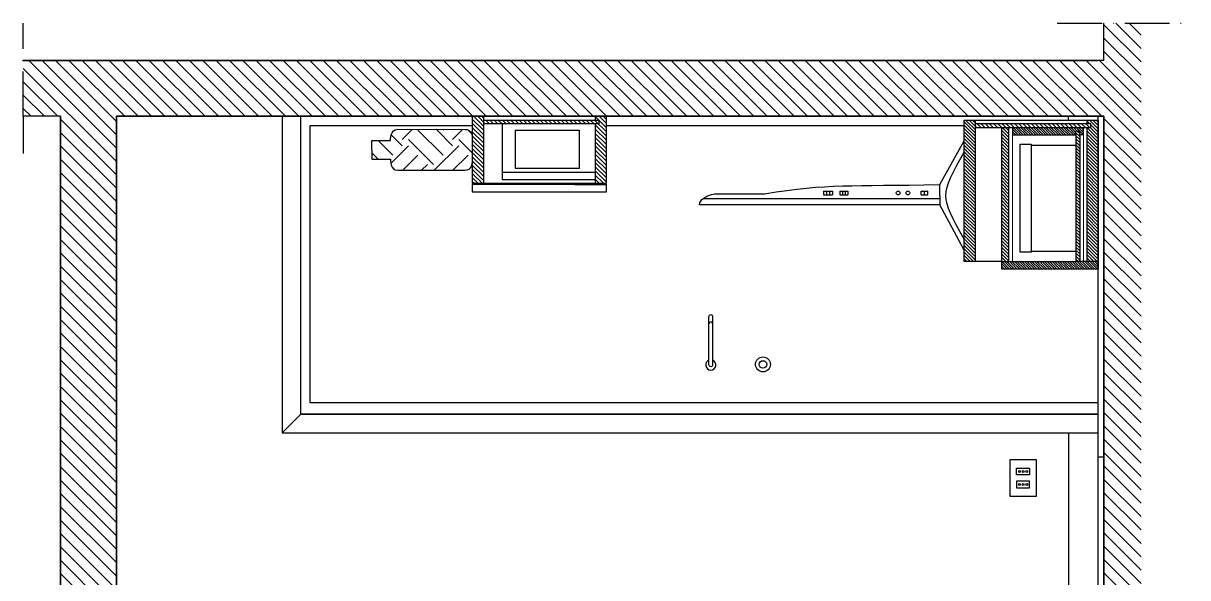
# Model space of a CAD drawing. Header units: millimetres. Extents: x 990 to 5684, y 331 to 3337.
# Drawn here: x 3400.6 to 3713.1, y 1283.2 to 1432.1 of the extents above; entities that cross this region are included whole.
import ezdxf

# ---------------------------------------------------------------- set-up
doc = ezdxf.new("R2010")
doc.units = ezdxf.units.MM
doc.linetypes.add('ACAD_ISO10W100', pattern=[18, 12, -3, 0, -3])
doc.layers.get('0').update_dxf_attribs({"color": 255})
for name, color, linetype, lineweight in [('A-FURN', 8, 'Continuous', 18), ('A-WALL-FULL', 255, 'Continuous', 35), ('A-WALL-FULL-EXTR', 255, 'Continuous', 35)]:
    doc.layers.add(name, color=color, linetype=linetype, lineweight=lineweight)
for name, color, linetype in [('A-SECT D-MCUT', 181, 'Continuous'), ('linee sezionee', 241, 'Continuous'), ('vite 3', 250, 'Continuous'), ('VITI 2', 4, 'Continuous')]:
    doc.layers.add(name, color=color, linetype=linetype)
pattern_1 = [(135, (3704.9582, 936.9126), (-0.561266, -0.561266), [])]

msp = doc.modelspace()

# ---------------------------------------------------------------- hatches: boundary and pattern name
at = {"linetype": 'Continuous'}
h = msp.add_hatch(dxfattribs=at)
h.set_pattern_fill('ANSI31', color=175, scale=0.8, angle=270)
h.paths.add_polyline_path([(3700.6, 1422.14), (3700.6, 1432.14), (3690.6, 1432.14), (3690.6, 1422.14), (3689.1, 1422.14), (3400.6, 1422.14), (3400.6, 1407.14), (3410.6, 1407.14), (3410.6, 1102.14), (3400.6, 1102.14), (3400.6, 1087.14), (3425.6, 1087.14), (3425.6, 1102.14), (3425.6, 1407.14), (3690.6, 1407.14), (3690.6, 1087.14), (3690.6, 1077.14), (3700.6, 1077.14), (3700.6, 1087.14), (3700.6, 1102.14), (3700.6, 1407.14)])
h = msp.add_hatch()
h.set_pattern_fill('ANSI31', color=8, scale=0.25, angle=270)
h.set_pattern_definition([(315, (3627.1281, 2091.7366), (0.561266, 0.561266), [])])
h.paths.add_polyline_path([(3521.1, 1389.14), (3521.1, 1407.14), (3524.1, 1407.14), (3524.1, 1389.14)])
h.paths.add_polyline_path([(3554.1, 1389.14), (3554.1, 1405.14), (3555.1, 1405.14), (3555.1, 1406.14), (3554.1, 1406.14), (3554.1, 1407.14), (3557.1, 1407.14), (3557.1, 1389.14)])
h.paths.add_polyline_path([(3524.1, 1405.14), (3524.1, 1406.14), (3555.1, 1406.14), (3555.1, 1405.14), (3554.1, 1405.14)])
h = msp.add_hatch()
h.set_pattern_fill('ANSI31', color=8, scale=0.2, angle=90)
h.set_pattern_definition([(135, (4962.48223, -2987.5562), (-0.44901281, -0.44901281), [])])
h.paths.add_polyline_path([(3653.1, 1384.77), (3653.1, 1368.14), (3656.1, 1368.14), (3656.1, 1384.77), (3656.1, 1406.14), (3653.1, 1406.14)])
h.paths.add_polyline_path([(3686.1, 1384.77), (3686.1, 1368.14), (3689.1, 1368.14), (3689.1, 1384.77), (3689.1, 1406.14), (3686.1, 1406.14), (3686.1, 1405.14), (3687.1, 1405.14), (3687.1, 1404.14), (3686.1, 1404.14)])
at = {"transparency": 33554687}
h = msp.add_hatch(dxfattribs=at)
h.set_pattern_fill('ANSI31', color=8, scale=0.25, angle=90)
h.set_pattern_definition(pattern_1)
h.paths.add_polyline_path([(3656.1, 1405.14), (3656.1, 1404.14), (3686.1, 1404.14), (3686.1, 1405.14)])
h = msp.add_hatch()
h.set_pattern_fill('ANSI31', color=8, scale=0.15, angle=90)
h.set_pattern_definition([(135, (4962.48223, -2987.5562), (-0.336759605, -0.336759605), [])])
h.paths.add_polyline_path([(3689.1, 1366.14), (3689.1, 1368.14), (3686.1, 1368.14), (3685.1, 1368.14), (3684.1, 1368.14), (3683.1, 1368.14), (3665.1, 1368.14), (3663.1, 1368.14), (3663.1, 1366.14)])
h.paths.add_polyline_path([(3683.1, 1402.14), (3683.1, 1403.14), (3684.1, 1403.14), (3684.1, 1402.14), (3685.1, 1402.14), (3685.1, 1404.14), (3666.1, 1404.14), (3666.1, 1402.14)])
h = msp.add_hatch()
h.set_pattern_fill('ANSI31', color=8, scale=0.18, angle=90)
h.set_pattern_definition([(135, (4962.48223, -2987.5562), (-0.404111525, -0.404111525), [])])
h.paths.add_polyline_path([(3684.1, 1402.14), (3684.1, 1403.14), (3683.1, 1403.14), (3683.1, 1402.14), (3683.1, 1368.14), (3684.1, 1368.14)])
at = {"layer": 'A-FURN', "transparency": 33554687}
h = msp.add_hatch(dxfattribs=at)
h.set_pattern_fill('ANSI31', color=8, scale=0.2, angle=90)
h.set_pattern_definition([(135, (3704.9582, 1055.3469), (-0.4490128, -0.4490128), [])])
h.paths.add_polyline_path([(3665.1, 1404.14), (3663.1, 1404.14), (3663.1, 1368.14), (3665.1, 1368.14)])
h = msp.add_hatch(dxfattribs=at)
h.set_pattern_fill('ANSI31', color=8, scale=0.25, angle=90)
h.set_pattern_definition(pattern_1)
h.paths.add_polyline_path([(3686.1, 1405.14), (3686.1, 1404.14), (3687.1, 1404.14), (3687.1, 1405.14)])
at = {"layer": 'VITI 2', "true_color": 0x000000}
h = msp.add_hatch(dxfattribs=at)
h.set_pattern_fill('EARTH', color=18, scale=1.5, angle=45)
edge = h.paths.add_edge_path()
edge.add_spline(control_points=[(3501.1, 1403.68), (3499.1, 1403.64), (3499.1, 1400.73), (3499.1, 1400.64)], knot_values=[0, 0, 0, 0, 2.828427, 2.828427, 2.828427, 2.828427], degree=3, periodic=0)
edge.add_line((3499.1, 1400.64), (3494.1, 1400.64))
edge.add_line((3494.1, 1400.64), (3494.1, 1398.14))
edge.add_line((3494.1, 1398.14), (3494.1, 1395.64))
edge.add_line((3494.1, 1395.64), (3499.11, 1395.64))
edge.add_spline(control_points=[(3499.11, 1395.64), (3499.1, 1395.46), (3499.1, 1392.54), (3501.1, 1392.64)], knot_values=[0, 0, 0, 0, 2.759617, 2.759617, 2.759617, 2.759617], degree=3, periodic=0)
edge.add_line((3501.1, 1392.64), (3519.1, 1392.64))
edge.add_spline(control_points=[(3519.1, 1392.64), (3521.1, 1392.64), (3521.1, 1394.64), (3521.1, 1394.64)], knot_values=[0, 0, 0, 0, 2.828351, 2.828351, 2.828351, 2.828351], degree=3, periodic=0)
edge.add_spline(control_points=[(3521.1, 1394.64), (3521.1, 1394.64), (3521.1, 1394.64), (3521.1, 1394.64)], knot_values=[2.828351, 2.828351, 2.828351, 2.828351, 2.828427, 2.828427, 2.828427, 2.828427], degree=3, periodic=0)
edge.add_line((3521.1, 1394.64), (3521.1, 1401.64))
edge.add_spline(control_points=[(3521.1, 1401.64), (3521.1, 1401.64), (3521.1, 1403.64), (3519.1, 1403.64)], knot_values=[0, 0, 0, 0, 2.828426, 2.828426, 2.828426, 2.828426], degree=3, periodic=0)
edge.add_line((3519.1, 1403.64), (3501.1, 1403.68))

# ---------------------------------------------------------------- linework, layer by layer
at = {"linetype": 'Continuous'}
msp.add_line((3690.6, 1422.14), (3690.6, 1432.14), dxfattribs=at)
for p, q in [((3690.6, 1422.14), (3689.1, 1422.14)), ((3410.6, 1407.14), (3400.6, 1407.14)), ((3557.1, 1407.14), (3521.1, 1407.14)), ((3521.1, 1407.14), (3521.1, 1389.14)), ((3521.1, 1407.14), (3524.1, 1407.14)), ((3524.1, 1407.14), (3524.1, 1389.14)), ((3554.1, 1407.14), (3554.1, 1406.14)), ((3554.1, 1407.14), (3557.1, 1407.14)), ((3557.1, 1389.14), (3557.1, 1407.14)), ((3681.1, 1406.14), (3681.1, 1407.14)), ((3689.1, 1087.14), (3689.1, 1407.14)), ((3524.1, 1406.14), (3555.1, 1406.14)), ((3555.1, 1405.14), (3524.1, 1405.14)), ((3554.1, 1405.14), (3554.1, 1389.14)), ((3555.1, 1406.14), (3555.1, 1405.14)), ((3653.1, 1384.77), (3653.1, 1406.14)), ((3653.1, 1406.14), (3656.1, 1406.14)), ((3656.1, 1384.77), (3656.1, 1406.14)), ((3686.1, 1405.14), (3656.1, 1405.14)), ((3656.1, 1404.14), (3686.1, 1404.14)), ((3663.1, 1404.14), (3663.1, 1368.14)), ((3665.1, 1368.14), (3665.1, 1404.14)), ((3666.1, 1404.14), (3666.1, 1402.14)), ((3681.1, 1406.14), (3686.1, 1406.14)), ((3684.1, 1403.14), (3683.1, 1403.14)), ((3683.1, 1402.14), (3683.1, 1403.14)), ((3684.1, 1402.14), (3684.1, 1403.14)), ((3685.1, 1402.14), (3685.1, 1404.14)), ((3686.1, 1405.14), (3686.1, 1406.14)), ((3686.1, 1406.14), (3689.1, 1406.14)), ((3687.1, 1405.14), (3686.1, 1405.14)), ((3686.1, 1384.77), (3686.1, 1404.14)), ((3686.1, 1404.14), (3687.1, 1404.14)), ((3687.1, 1404.14), (3687.1, 1405.14)), ((3689.1, 1406.14), (3689.1, 1384.77)), ((3666.1, 1402.14), (3683.1, 1402.14)), ((3683.1, 1402.14), (3683.1, 1368.14)), ((3685.1, 1402.14), (3684.1, 1402.14)), ((3684.1, 1402.14), (3684.1, 1368.14)), ((3521.1, 1389.14), (3524.1, 1389.14)), ((3548.64, 1388.83), (3521.1, 1388.84)), ((3521.1, 1388.84), (3521.1, 1386.84)), ((3548.64, 1388.83), (3557.1, 1388.84)), ((3554.1, 1389.14), (3557.1, 1389.14)), ((3557.1, 1386.84), (3557.1, 1388.84)), ((3521.1, 1386.84), (3557.1, 1386.84)), ((3653.1, 1368.14), (3653.1, 1384.77)), ((3656.1, 1368.14), (3656.1, 1384.77)), ((3686.1, 1368.14), (3686.1, 1384.77)), ((3689.1, 1384.77), (3689.1, 1368.14)), ((3656.1, 1368.14), (3653.1, 1368.14)), ((3663.1, 1368.14), (3665.1, 1368.14)), ((3663.1, 1368.14), (3663.1, 1366.14)), ((3663.1, 1366.14), (3689.1, 1366.14)), ((3665.1, 1368.14), (3683.1, 1368.14)), ((3684.1, 1368.14), (3683.1, 1368.14)), ((3685.1, 1368.14), (3684.1, 1368.14)), ((3686.1, 1368.14), (3685.1, 1368.14)), ((3689.1, 1368.14), (3686.1, 1368.14)), ((3689.1, 1368.14), (3689.1, 1366.14))]:
    msp.add_line(p, q)
at = {"layer": 'A-FURN'}
for p, q in [((3666.1, 1402.14), (3666.1, 1368.14)), ((3685.1, 1368.14), (3685.1, 1402.14)), ((3653.1, 1368.14), (3653.1, 1371.14))]:
    msp.add_line(p, q, dxfattribs=at)
at = {"layer": 'A-SECT D-MCUT'}
msp.add_line((3681.1, 1322.14), (3681.1, 1275.14), dxfattribs=at)
msp.add_lwpolyline([(3584.6, 1353.36, -1), (3585.6, 1353.36), (3585.6, 1340.36, -1), (3584.6, 1340.36)], format="xyb", close=True, dxfattribs=at)
at = {"layer": 'A-SECT D-MCUT', "transparency": 33554687}
for points in [[(3672.42, 1310.81), (3672.42, 1304.99), (3665.42, 1304.99), (3665.42, 1310.81), (3665.42, 1314.99), (3672.42, 1314.99)], [(3670.67, 1312.61), (3670.67, 1310.86), (3667.17, 1310.86), (3667.17, 1312.61)], [(3670.67, 1307.36), (3670.67, 1309.11), (3667.17, 1309.11), (3667.17, 1307.36)]]:
    msp.add_lwpolyline(points, close=True, dxfattribs=at)
at = {"layer": 'A-SECT D-MCUT'}
for radius in [2, 1]:
    msp.add_circle((3599.1, 1340.49), radius, dxfattribs=at)
at = {"layer": 'A-SECT D-MCUT', "transparency": 33554687}
for centre in [(3667.92, 1311.74), (3668.92, 1311.74), (3669.92, 1311.74), (3667.92, 1308.24), (3668.92, 1308.24), (3669.92, 1308.24)]:
    msp.add_circle(centre, 0.25, dxfattribs=at)
at = {"layer": 'A-SECT D-MCUT'}
for centre, radius, start, end in [((3585.1, 1351.37), 0.5, 0, 180), ((3585.1, 1340.36), 1.38, 111.3169, 68.6831)]:
    msp.add_arc(centre, radius, start, end, dxfattribs=at)
at = {"layer": 'A-WALL-FULL'}
for p, q in [((3689.1, 1422.14), (3400.6, 1422.14)), ((3690.6, 1407.14), (3425.6, 1407.14))]:
    msp.add_line(p, q, dxfattribs=at)
at = {"layer": 'A-WALL-FULL-EXTR'}
for p, q in [((3410.6, 1102.14), (3410.6, 1407.14)), ((3425.6, 1102.14), (3425.6, 1407.14)), ((3690.6, 1087.14), (3690.6, 1407.14))]:
    msp.add_line(p, q, dxfattribs=at)
at = {"layer": 'linee sezionee', "linetype": 'ACAD_ISO10W100'}
for p, q in [((3400.6, 1407.14), (3400.6, 1432.14)), ((3678.1, 1432.14), (3713.1, 1432.14)), ((3400.6, 1407.14), (3400.6, 1397.14))]:
    msp.add_line(p, q, dxfattribs=at)
at = {"layer": 'vite 3'}
for p, q in [((3532.6, 1403.42), (3549.81, 1403.42)), ((3532.6, 1403.42), (3532.6, 1393.21)), ((3549.81, 1403.42), (3549.81, 1393.15)), ((3529.1, 1392.14), (3554.1, 1392.14)), ((3549.81, 1393.15), (3532.6, 1393.15)), ((3521.1, 1389.14), (3548.64, 1389.14)), ((3548.64, 1389.14), (3557.1, 1389.14))]:
    msp.add_line(p, q, dxfattribs=at)
at = {"layer": 'VITI 2'}
for p, q in [((3470.1, 1407.14), (3470.1, 1322.14)), ((3475.1, 1327.14), (3475.1, 1407.14)), ((3477.6, 1330.19), (3477.6, 1404.64)), ((3477.6, 1404.64), (3521.1, 1404.64)), ((3501.1, 1403.68), (3519.1, 1403.64)), ((3529.1, 1405.14), (3529.1, 1390.14)), ((3557.1, 1404.64), (3653.1, 1404.64)), ((3656.1, 1406.14), (3681.1, 1406.14)), ((3494.1, 1398.14), (3494.1, 1400.64)), ((3494.1, 1400.64), (3499.11, 1400.64)), ((3646.6, 1388.84), (3653.1, 1400.54)), ((3494.1, 1398.14), (3494.1, 1395.64)), ((3668.1, 1370.64), (3668.1, 1399.64)), ((3668.1, 1399.64), (3671.1, 1399.64)), ((3671.1, 1399.64), (3671.1, 1370.64)), ((3683.1, 1399.34), (3671.1, 1399.34)), ((3494.1, 1395.64), (3499.11, 1395.64)), ((3501.1, 1392.64), (3519.1, 1392.64)), ((3529.1, 1390.14), (3554.1, 1390.14)), ((3646.6, 1385.84), (3646.6, 1388.84)), ((3583.09, 1385.08), (3646.6, 1385.08)), ((3586.1, 1386.34), (3599.5, 1386.34)), ((3615.36, 1387.04), (3615.36, 1386.04)), ((3615.36, 1387.04), (3615.36, 1386.04)), ((3615.36, 1387.04), (3615.36, 1386.04)), ((3615.36, 1387.04), (3617.76, 1387.04)), ((3615.36, 1386.04), (3617.76, 1386.04)), ((3616.16, 1387.04), (3616.16, 1386.04)), ((3616.96, 1387.04), (3616.96, 1386.04)), ((3617.76, 1387.04), (3617.76, 1386.04)), ((3619.76, 1387.04), (3619.76, 1386.04)), ((3619.76, 1387.04), (3621.86, 1387.04)), ((3619.76, 1386.04), (3621.86, 1386.04)), ((3620.46, 1387.04), (3620.46, 1386.04)), ((3621.16, 1387.04), (3621.16, 1386.04)), ((3621.86, 1387.04), (3621.86, 1386.04)), ((3641.56, 1386.04), (3641.56, 1387.04)), ((3641.56, 1387.04), (3643.36, 1387.04)), ((3641.56, 1386.04), (3643.36, 1386.04)), ((3642.46, 1386.04), (3642.46, 1387.04)), ((3643.36, 1386.04), (3643.36, 1387.04)), ((3646.6, 1385.84), (3646.6, 1383.34)), ((3646.6, 1383.34), (3582.1, 1383.34)), ((3653.1, 1371.14), (3646.6, 1383.34)), ((3671.1, 1370.64), (3668.1, 1370.64)), ((3671.1, 1370.64), (3671.1, 1370.94)), ((3671.1, 1370.94), (3683.1, 1370.94)), ((3663.1, 1368.14), (3656.1, 1368.14)), ((3689.1, 1330.19), (3477.6, 1330.19)), ((3475.1, 1327.14), (3470.1, 1322.14)), ((3689.1, 1327.14), (3475.1, 1327.14)), ((3475.1, 1327.14), (3689.1, 1327.14)), ((3470.1, 1322.14), (3689.1, 1322.14)), ((3689.1, 1315.64), (3690.6, 1315.64))]:
    msp.add_line(p, q, dxfattribs=at)
for centre in [(3635.36, 1386.54), (3637.99, 1386.54)]:
    msp.add_circle(centre, 0.5, dxfattribs=at)
for points in [[(3499.1, 1400.64), (3499.1, 1400.73), (3499.1, 1403.64), (3501.1, 1403.68)], [(3519.1, 1403.64), (3521.1, 1403.64), (3521.1, 1401.64), (3521.1, 1401.64)], [(3653.1, 1374.14), (3646.6, 1385.84), (3646.6, 1385.84), (3653.1, 1397.54)], [(3499.11, 1395.64), (3499.1, 1395.46), (3499.1, 1392.54), (3501.1, 1392.64)], [(3519.1, 1392.64), (3521.1, 1392.64), (3521.1, 1394.64), (3521.1, 1394.64)], [(3599.5, 1386.34), (3616.84, 1389.19), (3622.31, 1388.26), (3646.6, 1388.84)], [(3582.1, 1383.34), (3582.1, 1384.84), (3583.74, 1385.73), (3586.1, 1386.34)]]:
    msp.add_open_spline(points, degree=3, dxfattribs=at)

doc.saveas('drawing.dxf')
